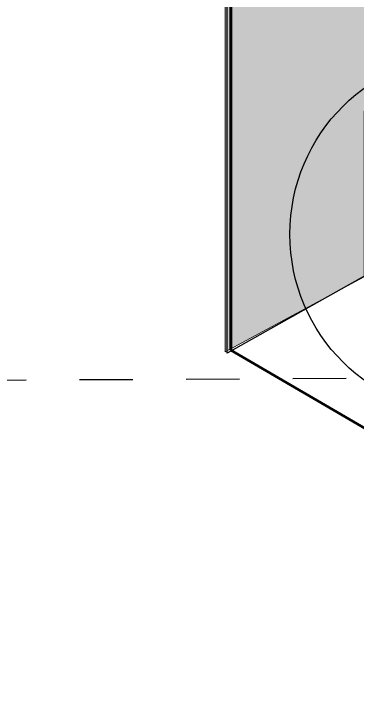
# Model space of a CAD drawing. Extents: x -1328 to 5679, y -4611 to 1603.
# Drawn here: x 1224.1 to 1282, y 896.6 to 1014 of the extents above; entities that cross this region are included whole.
import ezdxf

# ---------------------------------------------------------------- set-up
doc = ezdxf.new("R2010")
doc.units = 0
doc.header["$MEASUREMENT"] = 0
doc.linetypes.add('AI-Linetype-49', pattern=[18, 9, -9])
for name, color, linetype, lineweight in [('G-ANNO-TTLB', 7, 'Continuous', 0), ('Layer 12', 7, 'Continuous', 0), ('TYVEK', 7, 'Continuous', 0)]:
    doc.layers.add(name, color=color, linetype=linetype, lineweight=lineweight)

msp = doc.modelspace()

# ---------------------------------------------------------------- hatches: boundary and pattern name
at = {"layer": 'G-ANNO-TTLB', "true_color": 0xff00ff, "transparency": 33554687}
h = msp.add_hatch(color=6, dxfattribs=at)
edge = h.paths.add_edge_path()
edge.add_spline(control_points=[(1626, -853.91), (1626, -853.91), (-1303.52, -853.91), (-1303.52, -853.91), (-1303.52, -853.91), (-1303.52, 1603.09), (-1303.52, 1603.09), (-1303.52, 1603.09), (1626, 1603.09), (1626, 1603.09), (1626, 1603.09), (1626, -853.91), (1626, -853.91)], knot_values=[0, 0, 0, 0, 1, 1, 1, 2, 2, 2, 3, 3, 3, 4, 4, 4, 4], degree=3, periodic=0)
edge = h.paths.add_edge_path()
edge.add_spline(control_points=[(-1294.52, 1594.09), (-1294.52, 1594.09), (-1294.52, -844.91), (-1294.52, -844.91), (-1294.52, -844.91), (1617, -844.91), (1617, -844.91), (1617, -844.91), (1617, 1594.09), (1617, 1594.09), (1617, 1594.09), (-1294.52, 1594.09), (-1294.52, 1594.09)], knot_values=[0, 0, 0, 0, 1, 1, 1, 2, 2, 2, 3, 3, 3, 4, 4, 4, 4], degree=3, periodic=0)
edge.add_line((-1294.52, 1594.09), (-1294.52, 1594.09))
at = {"layer": 'Layer 12', "true_color": 0x848484, "transparency": 33554495}
h = msp.add_hatch(color=252, dxfattribs=at)
h.dxf.hatch_style = 2
h.paths.add_polyline_path([(1283.26, 997.5), (1283.26, 969.51), (1259.78, 956.85), (1259.85, 1127.87), (1293.06, 1108.27), (1293.54, 1003.37)])

# ---------------------------------------------------------------- linework, layer by layer
at = {"layer": 'G-ANNO-TTLB'}
for points in [[(1626, -853.91), (1626, -853.91), (-1303.52, -853.91), (-1303.52, -853.91), (-1303.52, -853.91), (-1303.52, 1603.09), (-1303.52, 1603.09), (-1303.52, 1603.09), (1626, 1603.09), (1626, 1603.09), (1626, 1603.09), (1626, -853.91), (1626, -853.91)], [(-1294.52, 1594.09), (-1294.52, 1594.09), (-1294.52, -844.91), (-1294.52, -844.91), (-1294.52, -844.91), (1617, -844.91), (1617, -844.91), (1617, -844.91), (1617, 1594.09), (1617, 1594.09), (1617, 1594.09), (-1294.52, 1594.09), (-1294.52, 1594.09)]]:
    msp.add_open_spline(points, degree=3, knots=[0, 0, 0, 0, 1, 1, 1, 2, 2, 2, 3, 3, 3, 4, 4, 4, 4], dxfattribs=at)
at = {"layer": 'Layer 12'}
msp.add_lwpolyline([(1283.26, 997.5), (1283.26, 969.51), (1259.78, 956.85), (1259.85, 1127.87), (1293.06, 1108.27), (1293.54, 1003.37)], close=True, dxfattribs=at)
at = {"layer": 'TYVEK', "color": 18, "lineweight": 25, "true_color": 0x000000}
for p, q in [((1260.13, 956.63), (1260.13, 1128.09)), ((1293.53, 975.44), (1260.13, 956.63))]:
    msp.add_line(p, q, dxfattribs=at)
at = {"layer": 'TYVEK', "color": 18, "lineweight": 60, "true_color": 0x000000}
for q in [(1260.73, 1128.57), (1343.07, 908.9)]:
    msp.add_line((1260.73, 957.15), q, dxfattribs=at)
at = {"layer": 'TYVEK', "color": 18, "linetype": 'AI-Linetype-49', "lineweight": 25, "true_color": 0x000000}
msp.add_line((1280.18, 952.33), (1110.31, 951.4), dxfattribs=at)
at = {"layer": 'TYVEK', "color": 18, "lineweight": 25, "true_color": 0x000000}
msp.add_circle((1301.31, 976.73), 30.61, dxfattribs=at)

doc.saveas('drawing.dxf')
